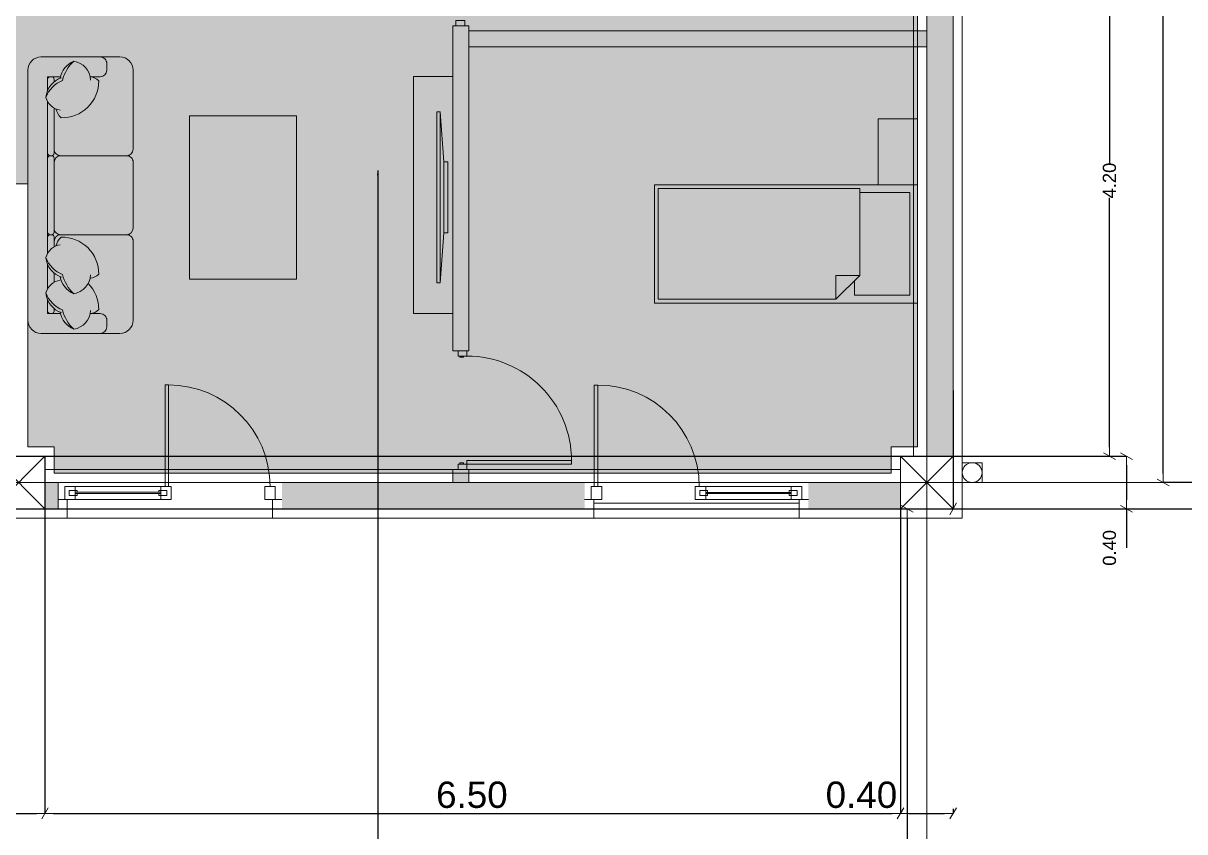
# Model space of a CAD drawing. Header units: millimetres. Extents: x 475616349 to 476941521, y 4620115302 to 4621446928.
# Drawn here: x 476524640 to 476533465, y 4620338040 to 4620344183 of the extents above; entities that cross this region are included whole.
import ezdxf

# ---------------------------------------------------------------- set-up
doc = ezdxf.new("R2010")
doc.units = ezdxf.units.MM
doc.header["$MEASUREMENT"] = 0
for name, color, linetype, lineweight in [('2D Drafting - General_Pen_No__1_Pen_No__7', 7, 'Continuous', 0), ('2D Drafting - General_Pen_No__250_Pen_No__7_Pen_No__250', 7, 'Continuous', 0), ('2D Drafting - General_Pen_No__250_Pen_No__7_Pen_No__7', 7, 'Continuous', 0), ('2D Drafting - General_Pen_No__7_Pen_No__250', 7, 'Continuous', 0), ('2D Drafting - General_Pen_No__7_Pen_No__7_Pen_No__7', 7, 'Continuous', 0), ('Doors_Pen_No__7_Pen_No__7_Pen_No__7', 7, 'Continuous', 0), ('G-Anno-Nplt_Pen_No__151', 151, 'Continuous', 0), ('G-Anno-Nplt_Pen_No__4', 7, 'Continuous', 0), ('gegmebi_Pen_No__7_Pen_No__7', 7, 'Continuous', 0), ('kar-panjara_Pen_No__7_Pen_No__7_Pen_No__7', 7, 'Continuous', 0), ('New_0_Pen_No__7', 7, 'Continuous', 0), ('New_2D Drafting - General_Pen_No__2_Pen_No__250', 7, 'Continuous', 0), ('New_R03_Nakveti_Pen_No__4', 7, 'Continuous', 0), ('New_reg_nak_Pen_No__250', 7, 'Continuous', 0), ('New_reg_nak_Pen_No__7', 7, 'Continuous', 0), ('zoma_Pen_No__5_Pen_No__5', 5, 'Continuous', 0)]:
    doc.layers.add(name, color=color, linetype=linetype, lineweight=lineweight)
doc.layers.add('New_--aveji_Pen_No__251', color=7, linetype='Continuous', lineweight=0, true_color=0x656565)
doc.layers.add('New_R03_Nakveti', color=7, linetype='Continuous')
doc.layers.add('zoma', color=7, linetype='Continuous')
doc.styles.add('GENERATED_STYLE_2', font='arial.ttf')
doc.dimstyles.new('GENERATED_STYLE__10', dxfattribs={"dimtxt": 100, "dimasz": 68.640772, "dimexe": 0.18, "dimexo": 900, "dimgap": 0.09, "dimtad": 1, "dimtih": 1, "dimtoh": 1, "dimlfac": 0.001, "dimzin": 0, "dimdsep": 46, "dimtxsty": 'GENERATED_STYLE_2', "dimblk": 'ARROWHEAD_2', "dimblk1": 'ARROWHEAD_2', "dimblk2": 'ARROWHEAD_2', "dimcen": 0.09, "dimclrd": 7, "dimclre": 7, "dimclrt": 7, "dimadec": 0, "dimazin": 0, "dimtfac": 1, "dimtdec": 4, "dimtmove": 0, "dimatfit": 3, "dimfxl": 1, "dimtolj": 1, "dimtzin": 0, "dimarcsym": 0})
doc.dimstyles.new('GENERATED_STYLE__12', dxfattribs={"dimtxt": 150, "dimasz": 68.640772, "dimexe": 0.18, "dimexo": 900, "dimgap": 0.09, "dimtad": 1, "dimlfac": 0.001, "dimzin": 0, "dimdsep": 46, "dimtxsty": 'GENERATED_STYLE_2', "dimblk": 'ARROWHEAD_2', "dimblk1": 'ARROWHEAD_2', "dimblk2": 'ARROWHEAD_2', "dimcen": 0.09, "dimclrd": 7, "dimclre": 7, "dimclrt": 7, "dimadec": 0, "dimazin": 0, "dimtfac": 1, "dimtdec": 4, "dimtmove": 2, "dimatfit": 3, "dimfxl": 1, "dimtolj": 1, "dimtzin": 0, "dimarcsym": 0})
doc.dimstyles.new('GENERATED_STYLE__29', dxfattribs={"dimtxt": 80.000001, "dimasz": 38, "dimexe": 0.18, "dimexo": 3, "dimgap": 0.09, "dimtad": 1, "dimlfac": 0.001, "dimzin": 0, "dimdsep": 46, "dimtxsty": 'GENERATED_STYLE_2', "dimblk": 'ARROWHEAD_2', "dimblk1": 'ARROWHEAD_2', "dimblk2": 'ARROWHEAD_2', "dimcen": 0.09, "dimclrd": 142, "dimclre": 142, "dimclrt": 142, "dimadec": 0, "dimazin": 0, "dimtfac": 1, "dimtdec": 4, "dimtmove": 0, "dimatfit": 3, "dimfxl": 1, "dimtolj": 1, "dimtzin": 0, "dimarcsym": 0})
doc.dimstyles.new('GENERATED_STYLE__3', dxfattribs={"dimtxt": 200, "dimasz": 64.421331, "dimexe": 0.18, "dimexo": 3, "dimgap": 0.09, "dimtad": 1, "dimtih": 1, "dimtoh": 1, "dimlfac": 0.001, "dimzin": 0, "dimdsep": 46, "dimtxsty": 'GENERATED_STYLE_2', "dimblk": 'ARROWHEAD_2', "dimblk1": 'ARROWHEAD_2', "dimblk2": 'ARROWHEAD_2', "dimcen": 0.09, "dimclrd": 142, "dimclre": 142, "dimclrt": 142, "dimadec": 0, "dimazin": 0, "dimtfac": 1, "dimtdec": 4, "dimtmove": 2, "dimatfit": 3, "dimfxl": 1, "dimtolj": 1, "dimtzin": 0, "dimarcsym": 0})
doc.dimstyles.new('GENERATED_STYLE__9', dxfattribs={"dimtxt": 100, "dimasz": 68.640772, "dimexe": 0.18, "dimexo": 900, "dimgap": 0.09, "dimtad": 1, "dimlfac": 0.001, "dimzin": 0, "dimdsep": 46, "dimtxsty": 'GENERATED_STYLE_2', "dimblk": 'ARROWHEAD_2', "dimblk1": 'ARROWHEAD_2', "dimblk2": 'ARROWHEAD_2', "dimcen": 0.09, "dimclrd": 7, "dimclre": 7, "dimclrt": 7, "dimadec": 0, "dimazin": 0, "dimtfac": 1, "dimtdec": 4, "dimtmove": 0, "dimatfit": 3, "dimfxl": 1, "dimtolj": 1, "dimtzin": 0, "dimarcsym": 0})

# ---------------------------------------------------------------- blocks, each defined once
blk = doc.blocks.new('Bed Layout 23_3')
at = {"layer": 'New_R03_Nakveti_Pen_No__4', "color": 7, "linetype": 'Continuous', "lineweight": 0}
for p, q in [((-450, 0), (-950, 0)), ((-950, 0), (-950, -300)), ((-450, -300), (-450, 0)), ((450, 0), (-450, 0)), ((-450, 0), (-450, -2000)), ((450, -2000), (450, 0)), ((-950, -300), (-450, -300)), ((240, -440), (240, -620)), ((420, -620), (240, -620)), ((-450, -2000), (450, -2000))]:
    blk.add_line(p, q, dxfattribs=at)
at = {"layer": 'New_R03_Nakveti_Pen_No__4', "color": 7, "linetype": 'Continuous', "lineweight": 0, "flags": 128}
for points in [[(240, -440), (280, -480), (390, -480), (390, -60), (-390, -60), (-390, -440)], [(-420, -1970), (420, -1970), (420, -620), (240, -440), (-420, -440)]]:
    blk.add_lwpolyline(points, close=True, dxfattribs=at)
blk = doc.blocks.new('ARROWHEAD_2')
at = {"color": 0, "linetype": 'Continuous', "lineweight": 0}
for p, q in [((0, 0), (-1, 0)), ((-0.38, -0.66), (0.38, 0.66))]:
    blk.add_line(p, q, dxfattribs=at)
blk = doc.blocks.new('*D4059')
at = {"layer": 'Defpoints', "color": 0, "linetype": 'Continuous', "transparency": 16777216}
for p in [(476524805.1, 4620340893.7), (476524405.1, 4620340493.7), (476524805.1, 4620338180.3)]:
    blk.add_point(p, dxfattribs=at)
at = {"layer": 'zoma', "color": 142, "linetype": 'Continuous', "lineweight": -2, "transparency": 16777216}
for p, q in [((476524805.1, 4620340890.7), (476524805.1, 4620338180.1)), ((476524405.1, 4620340490.7), (476524405.1, 4620338180.1)), ((476524469.5, 4620338180.3), (476524740.7, 4620338180.3))]:
    blk.add_line(p, q, dxfattribs=at)
at = {"layer": 'zoma', "color": 142, "linetype": 'Continuous', "lineweight": -2, "transparency": 16777216, "xscale": 64.4213309708986, "yscale": 64.4213309708986, "zscale": 64.4213309708986, "rotation": 180}
blk.add_blockref('ARROWHEAD_2', (476524405.1, 4620338180.3), dxfattribs=at)
at = {"layer": 'zoma', "color": 142, "linetype": 'Continuous', "lineweight": -2, "transparency": 16777216, "xscale": 64.4213309708986, "yscale": 64.4213309708986, "zscale": 64.4213309708986}
blk.add_blockref('ARROWHEAD_2', (476524805.1, 4620338180.3), dxfattribs=at)
at = {"layer": 'zoma', "color": 142, "linetype": 'Continuous', "lineweight": 0, "transparency": 16777216, "insert": (476524108.2, 4620338320.3), "char_height": 200, "attachment_point": 5, "style": 'GENERATED_STYLE_2'}
blk.add_mtext('\\A1;0.40', dxfattribs=at)
blk = doc.blocks.new('*D4060')
at = {"layer": 'Defpoints', "color": 0, "linetype": 'Continuous', "transparency": 16777216}
for p in [(476524805.1, 4620340893.7), (476531305.1, 4620340493.7), (476531305.1, 4620338180.3)]:
    blk.add_point(p, dxfattribs=at)
at = {"layer": 'zoma', "color": 142, "linetype": 'Continuous', "lineweight": -2, "transparency": 16777216}
for p, q in [((476524805.1, 4620340890.7), (476524805.1, 4620338180.1)), ((476531305.1, 4620340490.7), (476531305.1, 4620338180.1)), ((476524869.5, 4620338180.3), (476531240.7, 4620338180.3))]:
    blk.add_line(p, q, dxfattribs=at)
at = {"layer": 'zoma', "color": 142, "linetype": 'Continuous', "lineweight": -2, "transparency": 16777216, "xscale": 64.4213309708986, "yscale": 64.4213309708986, "zscale": 64.4213309708986, "rotation": 180}
blk.add_blockref('ARROWHEAD_2', (476524805.1, 4620338180.3), dxfattribs=at)
at = {"layer": 'zoma', "color": 142, "linetype": 'Continuous', "lineweight": -2, "transparency": 16777216, "xscale": 64.4213309708986, "yscale": 64.4213309708986, "zscale": 64.4213309708986}
blk.add_blockref('ARROWHEAD_2', (476531305.1, 4620338180.3), dxfattribs=at)
at = {"layer": 'zoma', "color": 142, "linetype": 'Continuous', "lineweight": 0, "transparency": 16777216, "insert": (476528048.8, 4620338320.3), "char_height": 200, "attachment_point": 5, "style": 'GENERATED_STYLE_2'}
blk.add_mtext('\\A1;6.50', dxfattribs=at)
blk = doc.blocks.new('*D4061')
at = {"layer": 'Defpoints', "color": 0, "linetype": 'Continuous', "transparency": 16777216}
for p in [(476531305.1, 4620340493.7), (476531705.1, 4620338217.3), (476531705.1, 4620338180.3)]:
    blk.add_point(p, dxfattribs=at)
at = {"layer": 'zoma', "color": 142, "linetype": 'Continuous', "lineweight": -2, "transparency": 16777216}
for p, q in [((476531305.1, 4620340490.7), (476531305.1, 4620338180.1)), ((476531369.5, 4620338180.3), (476531640.7, 4620338180.3)), ((476531705.1, 4620338214.3), (476531705.1, 4620338180.1))]:
    blk.add_line(p, q, dxfattribs=at)
at = {"layer": 'zoma', "color": 142, "linetype": 'Continuous', "lineweight": -2, "transparency": 16777216, "xscale": 64.4213309708986, "yscale": 64.4213309708986, "zscale": 64.4213309708986, "rotation": 180}
blk.add_blockref('ARROWHEAD_2', (476531305.1, 4620338180.3), dxfattribs=at)
at = {"layer": 'zoma', "color": 142, "linetype": 'Continuous', "lineweight": -2, "transparency": 16777216, "xscale": 64.4213309708986, "yscale": 64.4213309708986, "zscale": 64.4213309708986}
blk.add_blockref('ARROWHEAD_2', (476531705.1, 4620338180.3), dxfattribs=at)
at = {"layer": 'zoma', "color": 142, "linetype": 'Continuous', "lineweight": 0, "transparency": 16777216, "insert": (476531008.2, 4620338320.3), "char_height": 200, "attachment_point": 5, "style": 'GENERATED_STYLE_2'}
blk.add_mtext('\\A1;0.40', dxfattribs=at)
blk = doc.blocks.new('*D3921')
at = {"layer": 'Defpoints', "color": 0, "linetype": 'Continuous', "transparency": 16777216}
for p in [(476532765.3, 4620348093.7), (476533300.4, 4620348093.7), (476532811.9, 4620340693.7)]:
    blk.add_point(p, dxfattribs=at)
at = {"layer": 'zoma', "color": 7, "linetype": 'Continuous', "lineweight": -2, "transparency": 16777216}
for p, q in [((476533300.4, 4620348025.1), (476533300.4, 4620344516.8)), ((476533665.3, 4620348093.7), (476533300.6, 4620348093.7)), ((476533300.4, 4620340762.4), (476533300.4, 4620344258)), ((476533711.9, 4620340693.7), (476533300.6, 4620340693.7))]:
    blk.add_line(p, q, dxfattribs=at)
at = {"layer": 'zoma', "color": 7, "linetype": 'Continuous', "lineweight": -2, "transparency": 16777216, "xscale": 68.64077230571034, "yscale": 68.64077230571034, "zscale": 68.64077230571034}
for p, rotation in [((476533300.4, 4620348093.7), 90), ((476533300.4, 4620340693.7), 270)]:
    blk.add_blockref('ARROWHEAD_2', p, dxfattribs=dict(at, rotation=rotation))
at = {"layer": 'zoma', "color": 7, "linetype": 'Continuous', "lineweight": 0, "transparency": 16777216, "insert": (476533300.4, 4620344387.4), "char_height": 100, "attachment_point": 5, "rotation": 90, "style": 'GENERATED_STYLE_2'}
blk.add_mtext('\\A1;7.40', dxfattribs=at)
blk = doc.blocks.new('*D3923')
at = {"layer": 'Defpoints', "color": 0, "linetype": 'Continuous', "transparency": 16777216}
for p in [(476467805.1, 4620355693.7), (476533682.1, 4620355693.7), (476467805.1, 4620340493.7)]:
    blk.add_point(p, dxfattribs=at)
at = {"layer": 'zoma', "color": 7, "linetype": 'Continuous', "lineweight": -2, "transparency": 16777216}
for p, q in [((476468705.1, 4620355693.7), (476533682.3, 4620355693.7)), ((476533682.1, 4620355625.1), (476533682.1, 4620348251.7)), ((476533682.1, 4620340562.4), (476533682.1, 4620347923.8)), ((476468705.1, 4620340493.7), (476533682.3, 4620340493.7))]:
    blk.add_line(p, q, dxfattribs=at)
at = {"layer": 'zoma', "color": 7, "linetype": 'Continuous', "lineweight": -2, "transparency": 16777216, "xscale": 68.64077230571034, "yscale": 68.64077230571034, "zscale": 68.64077230571034}
for p, rotation in [((476533682.1, 4620355693.7), 90), ((476533682.1, 4620340493.7), 270)]:
    blk.add_blockref('ARROWHEAD_2', p, dxfattribs=dict(at, rotation=rotation))
at = {"layer": 'zoma', "color": 7, "linetype": 'Continuous', "lineweight": 0, "transparency": 16777216, "insert": (476533682.1, 4620348087.8), "char_height": 100, "attachment_point": 5, "rotation": 90, "style": 'GENERATED_STYLE_2'}
blk.add_mtext('\\A1;15.20', dxfattribs=at)
blk = doc.blocks.new('*D3924')
at = {"layer": 'Defpoints', "color": 0, "linetype": 'Continuous', "transparency": 16777216}
for p in [(476467805.1, 4620340893.7), (476533022.8, 4620340893.7), (476467805.1, 4620340493.7)]:
    blk.add_point(p, dxfattribs=at)
at = {"layer": 'zoma', "color": 7, "linetype": 'Continuous', "lineweight": -2, "transparency": 16777216}
for p, q in [((476468705.1, 4620340893.7), (476533022.9, 4620340893.7)), ((476533022.8, 4620340825.1), (476533022.8, 4620340562.4)), ((476468705.1, 4620340493.7), (476533022.9, 4620340493.7)), ((476533022.8, 4620340493.7), (476533022.8, 4620340196.9))]:
    blk.add_line(p, q, dxfattribs=at)
at = {"layer": 'zoma', "color": 7, "linetype": 'Continuous', "lineweight": -2, "transparency": 16777216, "xscale": 68.64077230571034, "yscale": 68.64077230571034, "zscale": 68.64077230571034}
for p, rotation in [((476533022.8, 4620340893.7), 90), ((476533022.8, 4620340493.7), 270)]:
    blk.add_blockref('ARROWHEAD_2', p, dxfattribs=dict(at, rotation=rotation))
at = {"layer": 'zoma', "color": 7, "linetype": 'Continuous', "lineweight": 0, "transparency": 16777216, "insert": (476532893, 4620340196.9), "char_height": 100, "attachment_point": 5, "rotation": 90, "style": 'GENERATED_STYLE_2'}
blk.add_mtext('\\A1;0.40', dxfattribs=at)
blk = doc.blocks.new('*D3925')
at = {"layer": 'Defpoints', "color": 0, "linetype": 'Continuous', "transparency": 16777216}
for p in [(476531705.1, 4620345093.7), (476532893, 4620345093.7), (476467805.1, 4620340893.7)]:
    blk.add_point(p, dxfattribs=at)
at = {"layer": 'zoma', "color": 7, "linetype": 'Continuous', "lineweight": -2, "transparency": 16777216}
for p, q in [((476532605.1, 4620345093.7), (476532893.2, 4620345093.7)), ((476532893, 4620345025.1), (476532893, 4620343119.2)), ((476532893, 4620340962.4), (476532893, 4620342855.6)), ((476468705.1, 4620340893.7), (476532893.2, 4620340893.7))]:
    blk.add_line(p, q, dxfattribs=at)
at = {"layer": 'zoma', "color": 7, "linetype": 'Continuous', "lineweight": -2, "transparency": 16777216, "xscale": 68.64077230571034, "yscale": 68.64077230571034, "zscale": 68.64077230571034}
for p, rotation in [((476532893, 4620345093.7), 90), ((476532893, 4620340893.7), 270)]:
    blk.add_blockref('ARROWHEAD_2', p, dxfattribs=dict(at, rotation=rotation))
at = {"layer": 'zoma', "color": 7, "linetype": 'Continuous', "lineweight": 0, "transparency": 16777216, "insert": (476532893, 4620342987.4), "char_height": 100, "attachment_point": 5, "rotation": 90, "style": 'GENERATED_STYLE_2'}
blk.add_mtext('\\A1;4.20', dxfattribs=at)
blk = doc.blocks.new('*D3947')
at = {"layer": 'Defpoints', "color": 0, "linetype": 'Continuous', "transparency": 16777216}
for p in [(476467805.1, 4620340493.8), (476531355.1, 4620340493.8), (476531705.1, 4620330975.6)]:
    blk.add_point(p, dxfattribs=at)
at = {"layer": 'zoma', "color": 7, "linetype": 'Continuous', "lineweight": -2, "transparency": 16777216}
for p, q in [((476468705.1, 4620340493.8), (476531355.3, 4620340493.8)), ((476531355.1, 4620340425.1), (476531355.1, 4620335848.4)), ((476531355.1, 4620331044.3), (476531355.1, 4620335589.5)), ((476530805.1, 4620330975.6), (476531354.9, 4620330975.6))]:
    blk.add_line(p, q, dxfattribs=at)
at = {"layer": 'zoma', "color": 7, "linetype": 'Continuous', "lineweight": -2, "transparency": 16777216, "xscale": 68.64077230571034, "yscale": 68.64077230571034, "zscale": 68.64077230571034}
for p, rotation in [((476531355.1, 4620340493.8), 90), ((476531355.1, 4620330975.6), 270)]:
    blk.add_blockref('ARROWHEAD_2', p, dxfattribs=dict(at, rotation=rotation))
at = {"layer": 'zoma', "color": 7, "linetype": 'Continuous', "lineweight": 0, "transparency": 16777216, "insert": (476531355.1, 4620335719), "char_height": 100, "attachment_point": 5, "rotation": 90, "style": 'GENERATED_STYLE_2'}
blk.add_mtext('\\A1;9.52', dxfattribs=at)
blk = doc.blocks.new('*D3998')
at = {"layer": 'Defpoints', "color": 0, "linetype": 'Continuous', "transparency": 16777216}
for p in [(476531705.1, 4620340493.7), (476564515.9, 4620340493.8), (476564515.9, 4620340474.4)]:
    blk.add_point(p, dxfattribs=at)
at = {"layer": 'zoma', "color": 7, "linetype": 'Continuous', "lineweight": -2, "transparency": 16777216}
for p, q in [((476531705.1, 4620341393.7), (476531705.1, 4620340493.9)), ((476564515.9, 4620341374.4), (476564515.9, 4620340493.9)), ((476531773.7, 4620340493.8), (476564447.3, 4620340493.8))]:
    blk.add_line(p, q, dxfattribs=at)
at = {"layer": 'zoma', "color": 7, "linetype": 'Continuous', "lineweight": -2, "transparency": 16777216, "xscale": 68.64077230571034, "yscale": 68.64077230571034, "zscale": 68.64077230571034, "rotation": 180}
blk.add_blockref('ARROWHEAD_2', (476531705.1, 4620340493.8), dxfattribs=at)
at = {"layer": 'zoma', "color": 7, "linetype": 'Continuous', "lineweight": -2, "transparency": 16777216, "xscale": 68.64077230571034, "yscale": 68.64077230571034, "zscale": 68.64077230571034}
blk.add_blockref('ARROWHEAD_2', (476564515.9, 4620340493.8), dxfattribs=at)
at = {"layer": 'zoma', "color": 7, "linetype": 'Continuous', "lineweight": 0, "transparency": 16777216, "insert": (476540982.8, 4620340843.8), "char_height": 150, "attachment_point": 5, "style": 'GENERATED_STYLE_2'}
blk.add_mtext('\\A1;32.81', dxfattribs=at)

msp = doc.modelspace()

# ---------------------------------------------------------------- hatches: boundary and pattern name
at = {"layer": '2D Drafting - General_Pen_No__250_Pen_No__7_Pen_No__7', "linetype": 'Continuous', "lineweight": 0}
for points in [[(476531505.084, 4620345093.721), (476531505.084, 4620340893.723), (476531705.084, 4620340893.723), (476531705.084, 4620345093.721)], [(476527905.091, 4620341693.723), (476527905.091, 4620344163.059), (476528025.091, 4620344163.059), (476528025.091, 4620341693.723)], [(476528025.091, 4620344004.7), (476528025.091, 4620344124.7), (476531505.091, 4620344124.7), (476531505.091, 4620344004.7)], [(476528025.091, 4620340693.723), (476527905.091, 4620340693.723), (476527905.091, 4620340793.723), (476528025.091, 4620340793.723)], [(476524805.091, 4620340493.723), (476524905.093, 4620340493.723), (476524905.093, 4620340693.723), (476524805.091, 4620340693.723)], [(476528905.035, 4620340493.723), (476526605.095, 4620340493.723), (476526605.095, 4620340693.723), (476528905.035, 4620340693.723)], [(476531305.091, 4620340493.723), (476530605.038, 4620340493.723), (476530605.038, 4620340693.723), (476531305.091, 4620340693.723)]]:
    msp.add_hatch(color=7, dxfattribs=at).paths.add_polyline_path(points)
at = {"layer": 'G-Anno-Nplt_Pen_No__151', "linetype": 'Continuous', "lineweight": 0, "true_color": 0x1f2f3f}
msp.add_hatch(color=169, dxfattribs=at).paths.add_polyline_path([(476531435.092, 4620340963.722), (476531435.092, 4620347383.535), (476527905.091, 4620347383.535), (476527905.091, 4620348093.723), (476525245.293, 4620348093.723), (476525245.293, 4620347693.722), (476524635.091, 4620347693.722), (476524635.091, 4620347823.722), (476524335.091, 4620347823.722), (476524335.091, 4620348383.647), (476522375.091, 4620348383.647), (476522375.091, 4620347943.46), (476521975.091, 4620347943.46), (476521975.091, 4620342963.722), (476524675.091, 4620342963.728), (476524675.091, 4620340963.723), (476524875.091, 4620340963.723), (476524875.091, 4620340763.723), (476531235.091, 4620340763.723), (476531235.091, 4620340963.722)])

# ---------------------------------------------------------------- linework, layer by layer
at = {"layer": '2D Drafting - General_Pen_No__1_Pen_No__7', "color": 7, "linetype": 'Continuous', "lineweight": 0}
for p, q in [((476524805.084, 4620340493.723), (476524405.084, 4620340893.723)), ((476524405.084, 4620340493.723), (476524805.084, 4620340893.723)), ((476531705.084, 4620340493.723), (476531305.084, 4620340893.723)), ((476531305.084, 4620340493.723), (476531705.084, 4620340893.723))]:
    msp.add_line(p, q, dxfattribs=at)
at = {"layer": '2D Drafting - General_Pen_No__1_Pen_No__7', "color": 7, "linetype": 'Continuous', "lineweight": 0, "flags": 128}
for points in [[(476531705.084, 4620340893.723), (476531705.084, 4620347893.723), (476531405.084, 4620347893.723), (476531405.084, 4620340893.723)], [(476524405.084, 4620340493.723), (476524805.084, 4620340493.723), (476524805.084, 4620340893.723), (476524405.084, 4620340893.723)], [(476531705.084, 4620340493.723), (476531305.084, 4620340493.723), (476531305.084, 4620340893.723), (476531705.084, 4620340893.723)], [(476524805.084, 4620340493.723), (476531305.084, 4620340493.723), (476531305.084, 4620340793.723), (476524805.084, 4620340793.723)]]:
    msp.add_lwpolyline(points, close=True, dxfattribs=at)
at = {"layer": '2D Drafting - General_Pen_No__1_Pen_No__7', "color": 7, "linetype": 'Continuous', "lineweight": 0}
msp.add_circle((476531849.859, 4620340768.75), 75, dxfattribs=at)
at = {"layer": '2D Drafting - General_Pen_No__250_Pen_No__7_Pen_No__250', "color": 7, "linetype": 'Continuous', "lineweight": 0, "flags": 128}
for points in [[(476527905.091, 4620341693.723), (476527905.091, 4620344163.059), (476528025.091, 4620344163.059), (476528025.091, 4620341693.723)], [(476528025.091, 4620344004.7), (476528025.091, 4620344124.7), (476531505.091, 4620344124.7), (476531505.091, 4620344004.7)], [(476528025.091, 4620340693.723), (476527905.091, 4620340693.723), (476527905.091, 4620340793.723), (476528025.091, 4620340793.723)], [(476524805.091, 4620340493.723), (476524905.093, 4620340493.723), (476524905.093, 4620340693.723), (476524805.091, 4620340693.723)]]:
    msp.add_lwpolyline(points, close=True, dxfattribs=at)
at = {"layer": '2D Drafting - General_Pen_No__7_Pen_No__250', "color": 7, "linetype": 'Continuous', "lineweight": 0, "flags": 128}
for points in [[(476524905.093, 4620340564.379), (476524975.108, 4620340564.378), (476524975.107, 4620340424.116)], [(476526605.095, 4620340564.328), (476526535.08, 4620340564.33), (476526535.077, 4620340423.902)], [(476528905.035, 4620340564.146), (476528975.05, 4620340564.147), (476528975.054, 4620340423.72)], [(476530605.038, 4620340564.197), (476530535.023, 4620340564.196), (476530535.024, 4620340423.934)]]:
    msp.add_lwpolyline(points, dxfattribs=at)
at = {"layer": '2D Drafting - General_Pen_No__7_Pen_No__7_Pen_No__7', "color": 7, "linetype": 'Continuous', "lineweight": 0, "flags": 128}
for points in [[(476525035.095, 4620340564.218), (476525685.095, 4620340564.247), (476525685.091, 4620340664.186), (476525035.091, 4620340664.157)], [(476530475.049, 4620340564.098), (476529825.049, 4620340564.127), (476529825.053, 4620340664.066), (476530475.053, 4620340664.037)]]:
    msp.add_lwpolyline(points, close=True, dxfattribs=at)
at = {"layer": '2D Drafting - General_Pen_No__7_Pen_No__7_Pen_No__7', "color": 7, "linetype": 'Continuous', "lineweight": 0}
for centre, radius, start, end in [((476528011.399, 4620340859.9), 794.311, 0, 90.0016768), ((476525744.78, 4620340664.199), 770.311, 0.0057374, 90.0025306), ((476529005.52, 4620340664.078), 770.311, 0.0057374, 90.0025306)]:
    msp.add_arc(centre, radius, start, end, dxfattribs=at)
at = {"layer": 'Doors_Pen_No__7_Pen_No__7_Pen_No__7', "color": 7, "linetype": 'Continuous', "lineweight": 0, "flags": 128}
for points in [[(476527926.724, 4620344163.059), (476527926.724, 4620344202.57), (476527994.457, 4620344202.57), (476527994.457, 4620344163.059)], [(476527943.643, 4620341693.723), (476527943.643, 4620341654.211), (476528011.376, 4620341654.211), (476528011.376, 4620341693.723)], [(476527958.043, 4620341645.323), (476527958.043, 4620341654.211), (476527984.709, 4620341654.211), (476527984.709, 4620341645.323)], [(476525718.113, 4620340664.198), (476525744.78, 4620340664.199), (476525744.746, 4620341434.51), (476525718.079, 4620341434.509)], [(476528978.853, 4620340664.077), (476529005.52, 4620340664.078), (476529005.486, 4620341434.389), (476528978.819, 4620341434.388)], [(476527943.666, 4620340793.723), (476527943.666, 4620340833.234), (476528011.399, 4620340833.234), (476528011.399, 4620340793.723)], [(476527958.066, 4620340833.234), (476527958.066, 4620340842.123), (476527984.733, 4620340842.123), (476527984.733, 4620340833.234)], [(476528011.399, 4620340833.234), (476528011.399, 4620340859.9), (476528805.71, 4620340859.9), (476528805.71, 4620340833.234)]]:
    msp.add_lwpolyline(points, close=True, dxfattribs=at)
at = {"layer": 'G-Anno-Nplt_Pen_No__4', "color": 7, "linetype": 'Continuous', "lineweight": 0, "flags": 128}
msp.add_lwpolyline([(476531435.092, 4620340963.722), (476531435.092, 4620347383.535), (476527905.091, 4620347383.535), (476527905.091, 4620348093.723), (476525245.293, 4620348093.723), (476525245.293, 4620347693.722), (476524635.091, 4620347693.722), (476524635.091, 4620347823.722), (476524335.091, 4620347823.722), (476524335.091, 4620348383.647), (476522375.091, 4620348383.647), (476522375.091, 4620347943.46), (476521975.091, 4620347943.46), (476521975.091, 4620342963.722), (476524675.091, 4620342963.728), (476524675.091, 4620340963.723), (476524875.091, 4620340963.723), (476524875.091, 4620340763.723), (476531235.091, 4620340763.723), (476531235.091, 4620340963.722)], close=True, dxfattribs=at)
at = {"layer": 'gegmebi_Pen_No__7_Pen_No__7', "color": 7, "linetype": 'Continuous', "lineweight": 0}
for p, q in [((476531924.859, 4620340843.75), (476531774.859, 4620340843.75)), ((476531774.859, 4620340843.75), (476531774.859, 4620340693.75)), ((476531924.859, 4620340693.75), (476531924.859, 4620340843.75)), ((476531774.859, 4620340693.75), (476531924.859, 4620340693.75))]:
    msp.add_line(p, q, dxfattribs=at)
at = {"layer": 'kar-panjara_Pen_No__7_Pen_No__7_Pen_No__7', "color": 7, "linetype": 'Continuous', "lineweight": 0, "flags": 128}
for points in [[(476525035.095, 4620340564.218), (476524955.095, 4620340564.215), (476524955.091, 4620340664.215), (476525035.091, 4620340664.218)], [(476524990.092, 4620340634.155), (476525035.092, 4620340634.157), (476525035.093, 4620340619.157), (476525035.093, 4620340609.157), (476525050.093, 4620340609.158), (476525050.094, 4620340594.158), (476524990.094, 4620340594.155)], [(476525050.092, 4620340634.158), (476525035.092, 4620340634.157), (476525035.093, 4620340619.157), (476525050.093, 4620340619.158)], [(476525035.093, 4620340619.157), (476525685.093, 4620340619.186), (476525685.093, 4620340609.186), (476525035.093, 4620340609.157)], [(476525670.092, 4620340634.185), (476525685.092, 4620340634.186), (476525685.093, 4620340619.186), (476525670.093, 4620340619.185)], [(476525730.092, 4620340634.188), (476525685.092, 4620340634.186), (476525685.093, 4620340619.186), (476525685.093, 4620340609.186), (476525670.093, 4620340609.185), (476525670.094, 4620340594.185), (476525730.094, 4620340594.188)], [(476525765.095, 4620340564.19), (476525685.095, 4620340564.186), (476525685.091, 4620340664.186), (476525765.091, 4620340664.19)], [(476526555.095, 4620340564.267), (476526475.095, 4620340564.264), (476526475.091, 4620340664.264), (476526555.091, 4620340664.267)], [(476528955.049, 4620340564.147), (476529035.049, 4620340564.143), (476529035.053, 4620340664.143), (476528955.053, 4620340664.147)], [(476529745.049, 4620340564.069), (476529825.049, 4620340564.066), (476529825.053, 4620340664.066), (476529745.053, 4620340664.069)], [(476529780.052, 4620340634.068), (476529825.052, 4620340634.066), (476529825.051, 4620340619.066), (476529825.051, 4620340609.066), (476529840.051, 4620340609.065), (476529840.05, 4620340594.065), (476529780.05, 4620340594.068)], [(476529840.052, 4620340634.065), (476529825.052, 4620340634.066), (476529825.051, 4620340619.066), (476529840.051, 4620340619.065)], [(476530475.051, 4620340619.037), (476529825.051, 4620340619.066), (476529825.051, 4620340609.066), (476530475.051, 4620340609.037)], [(476530520.052, 4620340634.035), (476530475.052, 4620340634.037), (476530475.051, 4620340619.037), (476530475.051, 4620340609.037), (476530460.051, 4620340609.038), (476530460.05, 4620340594.038), (476530520.05, 4620340594.035)], [(476530460.052, 4620340634.038), (476530475.052, 4620340634.037), (476530475.051, 4620340619.037), (476530460.051, 4620340619.038)], [(476530475.049, 4620340564.098), (476530555.049, 4620340564.094), (476530555.053, 4620340664.094), (476530475.053, 4620340664.098)]]:
    msp.add_lwpolyline(points, close=True, dxfattribs=at)
at = {"layer": 'New_--aveji_Pen_No__251', "color": 251, "linetype": 'Continuous', "lineweight": 0, "true_color": 0x656565}
for points in [[(476527605.091, 4620343778.585), (476527605.091, 4620341978.585), (476527905.091, 4620341978.585), (476527905.091, 4620343778.585)], [(476527836.491, 4620342591.188), (476527808.4, 4620342209.912), (476527782.568, 4620342209.912), (476527782.568, 4620343509.912), (476527808.401, 4620343509.912), (476527836.491, 4620343128.637)]]:
    msp.add_lwpolyline(points, close=True, dxfattribs=at)
for points in [[(476527808.401, 4620343509.912), (476527808.4, 4620342209.912)], [(476527836.491, 4620343128.637), (476527866.491, 4620343128.637), (476527866.491, 4620342591.188), (476527836.491, 4620342591.188)]]:
    msp.add_lwpolyline(points, dxfattribs=at)
at = {"layer": 'New_0_Pen_No__7', "color": 7, "linetype": 'Continuous', "lineweight": 0}
for p, q in [((476524775.091, 4620343926.523), (476525375.091, 4620343926.523)), ((476525275.091, 4620343876.523), (476525275.091, 4620343826.523)), ((476524675.089, 4620341926.523), (476524675.091, 4620343826.523)), ((476524923.353, 4620343776.523), (476524825.091, 4620343776.523)), ((476524825.091, 4620343776.523), (476524825.091, 4620343671.337)), ((476524855.091, 4620343776.523), (476524845.091, 4620343776.523)), ((476525225.091, 4620343776.523), (476525147.623, 4620343776.523)), ((476525475.091, 4620343826.523), (476525475.09, 4620343226.523)), ((476524825.091, 4620343756.523), (476524825.091, 4620343671.337)), ((476524875.091, 4620343738.367), (476524875.091, 4620343756.523)), ((476524825.091, 4620343588.155), (476524825.09, 4620342434.239)), ((476524875.09, 4620343196.523), (476524875.091, 4620343537.808)), ((476524845.09, 4620343176.523), (476524855.09, 4620343176.523)), ((476524845.09, 4620343176.523), (476524855.09, 4620343176.523)), ((476524925.09, 4620343176.523), (476525425.09, 4620343176.523)), ((476524875.09, 4620343156.523), (476524875.09, 4620342596.523)), ((476525475.09, 4620343126.523), (476525475.09, 4620342626.523)), ((476524825.09, 4620342434.239), (476524825.09, 4620342556.523)), ((476524855.09, 4620342576.523), (476524845.09, 4620342576.523)), ((476524845.09, 4620342576.523), (476524855.09, 4620342576.523)), ((476524875.09, 4620342556.523), (476524875.09, 4620342484.586)), ((476524925.09, 4620342576.523), (476525425.09, 4620342576.523)), ((476525475.09, 4620342526.523), (476525475.089, 4620341926.523)), ((476524825.089, 4620342164.891), (476524825.09, 4620342351.057)), ((476524875.09, 4620342284.027), (476524875.09, 4620342215.238)), ((476524825.089, 4620341996.523), (476524825.089, 4620342081.709)), ((476524825.089, 4620342081.709), (476524825.089, 4620341976.523)), ((476524875.089, 4620342014.679), (476524875.089, 4620341996.523)), ((476524825.089, 4620341976.523), (476524923.351, 4620341976.523)), ((476524855.089, 4620341976.523), (476524845.089, 4620341976.523)), ((476525147.621, 4620341976.523), (476525225.089, 4620341976.523)), ((476525275.089, 4620341926.523), (476525275.089, 4620341876.523)), ((476525375.089, 4620341826.523), (476524775.089, 4620341826.523))]:
    msp.add_line(p, q, dxfattribs=at)
msp.add_lwpolyline([(476526716.485, 4620342238.595), (476525902.738, 4620342238.596), (476525902.739, 4620343479.3), (476526716.486, 4620343479.3)], close=True, dxfattribs=at)
for centre, radius, start, end in [((476524775.091, 4620343826.523), 100, 89.9999522, 179.9999454), ((476525094.643, 4620343732.222), 176.927, 113.315123, 169.3613055), ((476525223.558, 4620343679.389), 293.149, 132.7367145, 166.3507693), ((476525000.019, 4620343745.994), 150.728, 2.0670997, 80.6071053), ((476525225.091, 4620343876.523), 50, 359.9999454, 89.9999522), ((476525375.091, 4620343826.523), 100, 359.9999454, 89.9999522), ((476524845.091, 4620343756.523), 20, 89.9999488, 179.9999454), ((476524855.091, 4620343756.523), 20, 359.9999454, 89.9999522), ((476525135.199, 4620343664.13), 113.183, 46.1115418, 83.7096997), ((476525225.091, 4620343826.523), 50, 269.9999522, 359.9999454), ((476524982.391, 4620343606.165), 170.267, 107.271321, 175.4667472), ((476525019.894, 4620343543.13), 220.903, 111.5682192, 159.7405676), ((476524935.554, 4620343742.89), 278.124, 268.2849664, 0.578882), ((476524939.127, 4620343651.405), 130.403, 194.1063186, 262.2319365), ((476525042.597, 4620343578.239), 161.732, 196.7792363, 224.4944329), ((476524845.09, 4620343196.523), 20, 179.9999454, 269.9999522), ((476524845.09, 4620343156.523), 20, 89.9999522, 179.9999454), ((476524855.09, 4620343196.523), 20, 269.9999488, 359.9999454), ((476524855.09, 4620343156.523), 20, 359.9999454, 89.9999488), ((476524925.09, 4620343226.523), 50, 179.9999454, 269.9999522), ((476524925.09, 4620343126.523), 50, 89.9999522, 179.9999454), ((476525425.09, 4620343226.523), 50, 269.9999522, 359.9999454), ((476525425.09, 4620343126.523), 50, 359.9999454, 89.9999522), ((476524845.09, 4620342596.523), 20, 179.9999454, 269.9999522), ((476524845.09, 4620342556.523), 20, 89.9999488, 179.9999454), ((476524855.09, 4620342596.523), 20, 269.9999522, 359.9999454), ((476524855.09, 4620342556.523), 20, 359.9999454, 89.9999522), ((476524925.09, 4620342626.523), 50, 179.9999454, 269.9999522), ((476524925.09, 4620342526.523), 50, 89.9999522, 179.9999454), ((476525042.596, 4620342444.155), 161.732, 135.505485, 163.2206502), ((476524935.553, 4620342279.504), 278.124, 359.4210087, 91.714938), ((476525425.09, 4620342626.523), 50, 269.9999522, 359.9999454), ((476525425.09, 4620342526.523), 50, 359.9999454, 89.9999522), ((476524939.126, 4620342370.99), 130.403, 97.7679721, 165.8935687), ((476525019.893, 4620342479.264), 220.903, 200.2593169, 248.431711), ((476524982.39, 4620342416.229), 170.267, 184.5331433, 252.7285975), ((476525135.198, 4620342358.264), 113.183, 276.2902018, 313.8883736), ((476524939.126, 4620342101.641), 130.403, 97.7679721, 165.8935687), ((476525094.642, 4620342290.172), 176.927, 190.638639, 246.684808), ((476525223.557, 4620342343.004), 293.149, 193.649118, 227.2631983), ((476525000.017, 4620342276.4), 150.728, 279.3928038, 357.9327909), ((476524935.553, 4620342010.156), 278.124, 359.4210087, 44.7116963), ((476525019.892, 4620342209.916), 220.903, 200.2593169, 248.431711), ((476524982.39, 4620342146.881), 170.267, 184.5331433, 252.7285975), ((476524775.089, 4620341926.523), 100, 179.9999454, 269.9999522), ((476524845.089, 4620341996.523), 20, 179.9999454, 269.9999522), ((476524855.089, 4620341996.523), 20, 269.9999488, 359.9999454), ((476525094.642, 4620342020.824), 176.927, 190.638639, 246.684808), ((476525223.556, 4620342073.656), 293.149, 193.649118, 227.2631983), ((476525000.017, 4620342007.052), 150.728, 279.3928038, 357.9327909), ((476525135.198, 4620342088.916), 113.183, 276.2902018, 313.8883736), ((476525225.089, 4620341926.523), 50, 359.9999454, 89.9999522), ((476525375.089, 4620341926.523), 100, 269.9999522, 359.9999454), ((476525225.089, 4620341876.523), 50, 269.9999522, 359.9999454)]:
    msp.add_arc(centre, radius, start, end, dxfattribs=at)
at = {"layer": 'New_reg_nak_Pen_No__250', "color": 7, "linetype": 'Continuous', "lineweight": 0, "flags": 128}
msp.add_lwpolyline([(476530535.023, 4620340536.354), (476528975.052, 4620340536.354), (476528975.052, 4620340493.72), (476530535.023, 4620340493.72)], close=True, dxfattribs=at)
at = {"layer": 'New_reg_nak_Pen_No__7', "color": 7, "linetype": 'Continuous', "lineweight": 0, "flags": 128}
msp.add_lwpolyline([(476524805.091, 4620355693.723), (476524805.091, 4620355763.723), (476531775.092, 4620355763.723), (476531774.867, 4620340423.723), (476524405.084, 4620340423.723), (476524405.084, 4620340493.729)], dxfattribs=at)
at = {"layer": 'zoma_Pen_No__5_Pen_No__5', "color": 5, "linetype": 'Continuous', "lineweight": 0}
for p, q in [((476531505.077, 4620357964.706), (476531505.077, 4620337089.714)), ((476465524.461, 4620340693.75), (476535354.291, 4620340693.75))]:
    msp.add_line(p, q, dxfattribs=at)

# ---------------------------------------------------------------- block references
at = {"layer": 'New_R03_Nakveti', "color": 7, "linetype": 'Continuous', "lineweight": 0, "zscale": 1000, "rotation": 269.9970273048938}
msp.add_blockref('Bed Layout 23_3', (476531435.164, 4620342506.238), dxfattribs=at)

# ---------------------------------------------------------------- dimensions: what is measured, and where the dimension line sits
at = {"layer": 'zoma', "color": 142, "linetype": 'Continuous', "lineweight": 0}
for base, p1, p2, picture, middle in [((476533682.101, 4620355693.723), (476467805.077, 4620340493.723), (476467805.077, 4620355693.723), '*D3923', (476533682.101, 4620348087.781)), ((476533300.404, 4620348093.723), (476532811.87, 4620340693.723), (476532765.312, 4620348093.723), '*D3921', (476533300.404, 4620344387.43)), ((476532892.973, 4620345093.721), (476467805.077, 4620340893.723), (476531705.084, 4620345093.721), '*D3925', (476532892.973, 4620342987.429)), ((476533022.769, 4620340893.723), (476467805.077, 4620340493.723), (476467805.077, 4620340893.723), '*D3924', (476532892.973, 4620340196.874))]:
    dim = msp.add_linear_dim(base=base, p1=p1, p2=p2, angle=90, dimstyle='GENERATED_STYLE__9', dxfattribs=at)
    dim.commit()
    dim.dimension.update_dxf_attribs({"geometry": picture, "text_midpoint": middle, "dimtype": 160, "text_rotation": 90})
at = {"layer": 'zoma', "color": 1, "linetype": 'Continuous', "lineweight": 0}
dim = msp.add_linear_dim(base=(476564515.908, 4620340493.75), p1=(476531705.084, 4620340493.723), p2=(476564515.908, 4620340474.403), dimstyle='GENERATED_STYLE__12', dxfattribs=at)
dim.commit()
dim.dimension.update_dxf_attribs({"geometry": '*D3998', "text_midpoint": (476540982.804, 4620340843.75), "dimtype": 160})
at = {"layer": 'zoma', "color": 142, "linetype": 'Continuous', "lineweight": 0}
for base, p1, p2, picture, middle in [((476524805.084, 4620338180.292), (476524405.084, 4620340493.729), (476524805.084, 4620340893.723), '*D4059', (476524108.236, 4620338320.292)), ((476531305.084, 4620338180.292), (476524805.084, 4620340893.723), (476531305.084, 4620340493.723), '*D4060', (476528048.791, 4620338320.292)), ((476531705.084, 4620338180.292), (476531305.084, 4620340493.723), (476531705.084, 4620338217.28), '*D4061', (476531008.236, 4620338320.292))]:
    dim = msp.add_linear_dim(base=base, p1=p1, p2=p2, dimstyle='GENERATED_STYLE__3', dxfattribs=at)
    dim.commit()
    dim.dimension.update_dxf_attribs({"geometry": picture, "text_midpoint": middle, "dimtype": 160})
at = {"layer": 'zoma', "color": 1, "linetype": 'Continuous', "lineweight": 0}
dim = msp.add_linear_dim(base=(476531355.084, 4620340493.75), p1=(476531705.084, 4620330975.634), p2=(476467805.077, 4620340493.75), angle=90, dimstyle='GENERATED_STYLE__10', dxfattribs=at)
dim.commit()
dim.dimension.update_dxf_attribs({"geometry": '*D3947', "text_midpoint": (476531355.084, 4620335718.959), "dimtype": 160, "text_rotation": 90})

# ---------------------------------------------------------------- leaders
at = {"layer": 'New_2D Drafting - General_Pen_No__2_Pen_No__250', "color": 7, "linetype": 'Continuous', "lineweight": 0, "annotation_type": 0, "has_hookline": 1, "hookline_direction": 0, "text_width": 1933.333}
msp.add_leader([(476527333.026, 4620343064.393), (476527333.026, 4620335606.258), (476528432.936, 4620335472.835)], dimstyle='GENERATED_STYLE__29', dxfattribs=at)

doc.saveas('drawing.dxf')
